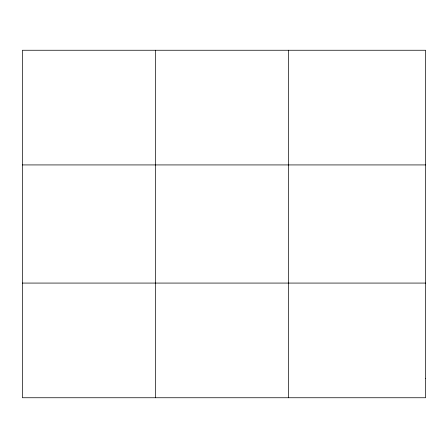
<?xml version="1.0" encoding="UTF-8"?>
<svg xmlns="http://www.w3.org/2000/svg" width="448" height="448" viewBox="0 0 448 448"><rect width="100%" height="100%" fill="white"/><g stroke="black" fill="none" stroke-linecap="round" stroke-linejoin="round"><path stroke-width="0.67" d="M155.456 397.746L155.456 50.254M288.512 397.746L288.512 50.254M22.4 164.926L425.6 164.926M22.4 283.074L425.6 283.074M425.6 378.633L425.6 397.746L22.4 397.746L22.4 50.254L425.6 50.254L425.6 378.633"/></g></svg>
